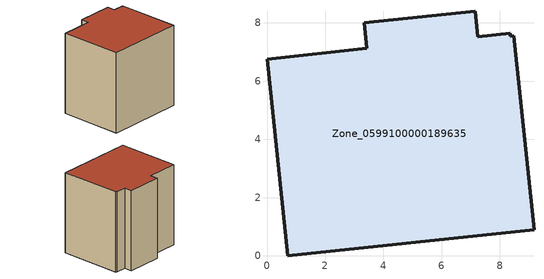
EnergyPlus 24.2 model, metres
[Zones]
Zone_0599100000189635
 floor ground (C_G): 3.43,7.13 3.35,8 7.16,8.4 7.25,7.52 8.36,7.64 8.37,7.54 8.48,7.55 9.18,0.89 0.71,0 0,6.75 z0
 wall outside (C_F): 0,6.75 0.71,0 9.18,0.89 8.48,7.55 8.37,7.54 8.36,7.64 7.25,7.52 7.16,8.4 3.35,8 3.43,7.13 0,6.75 z0:8.81
 roof outside (C_R): 9.18,0.89 8.48,7.55 8.37,7.54 8.36,7.64 7.25,7.52 7.16,8.4 3.35,8 3.43,7.13 0,6.75 0.71,0 z8.81
[BUILDING]
Pand.0599100000189635: North Axis=0; Terrain=City; Loads Convergence Tolerance Value=0.04; Temperature Convergence Tolerance Value=0.4; Solar Distribution=FullExterior; Maximum Number of Warmup Days=25; Minimum Number of Warmup Days=1
[Site:Location]
Rotterdam.The.Hague.AP_ZH_NLD Design_Conditions: Latitude=51.96; Longitude=4.45; Time Zone=1; Elevation=-4.5
[SITE:GROUNDTEMPERATURE:BUILDINGSURFACE]
18, 18, 18, 18, 18, 18, 18, 18, 18, 18, 18, 18
[MATERIAL] Thermal Absorptance=0.9; Solar Absorptance=0.7; Visible Absorptance=0.7
Name | Roughness | Thickness | Conductivity | Density | Specific Heat
G.TC.1992-2005 | MediumSmooth | 0.15 | 0.06 | 540 | 1210
F.TC.1992-2005 | Rough | 0.3 | 0.12 | 1920 | 840
R.TC.1992-2005 | MediumRough | 0.2 | 0.08 | 1500 | 1000
[CONSTRUCTION]
C_G: G.TC.1992-2005
C_F: F.TC.1992-2005
C_R: R.TC.1992-2005
[ZONE]
Zone_0599100000189635: Type=1; Multiplier=1; Ceiling Height=Autocalculate; Volume=Autocalculate; Floor Area=autocalculate; Part of Total Floor Area=Yes
[ZONEINFILTRATION:DESIGNFLOWRATE]
Infil_Zone_0599100000189635: Zone or ZoneList or Space or SpaceList=Zone_0599100000189635; Schedule=AlwaysOn; Design Flow Rate Calculation Method=Flow/Area; Flow Rate per Floor Area=0.0015; Constant Term Coefficient=1; Temperature Term Coefficient=0; Velocity Term Coefficient=0; Velocity Squared Term Coefficient=0
[HVACTEMPLATE:ZONE:IDEALLOADSAIRSYSTEM]
Zone_0599100000189635: Maximum Heating Supply Air Temperature=50; Minimum Cooling Supply Air Temperature=13; Maximum Heating Supply Air Humidity Ratio=0.0156; Minimum Cooling Supply Air Humidity Ratio=0.0077; Heating Limit=NoLimit; Cooling Limit=NoLimit; Dehumidification Control Type=ConstantSensibleHeatRatio; Cooling Sensible Heat Ratio=0.7; Dehumidification Setpoint=60; Humidification Control Type=None; Humidification Setpoint=30; Outdoor Air Method=None; Outdoor Air Flow Rate per Person=0.00944; Outdoor Air Flow Rate per Zone Floor Area=0; Outdoor Air Flow Rate per Zone=0; Demand Controlled Ventilation Type=None; Outdoor Air Economizer Type=NoEconomizer; Heat Recovery Type=None; Sensible Heat Recovery Effectiveness=0.7; Latent Heat Recovery Effectiveness=0.65
[ZONECONTROL:THERMOSTAT]
ThermostatControl_Zone_0599100000189635: Zone or ZoneList=Zone_0599100000189635; Control Type Schedule=DualSetpointControlType; Control 1=Thermostat_Zone_0599100000189635; Temperature Difference Between Cutout And Setpoint=0
[THERMOSTATSETPOINT:DUALSETPOINT]
Thermostat_Zone_0599100000189635: Heating Setpoint Temperature Schedule=HeatingSetpoint_Zone_0599100000189635; Cooling Setpoint Temperature Schedule=CoolingSetpoint_Zone_0599100000189635
[SCHEDULE:COMPACT]
HeatingSetpoint_Zone_0599100000189635: Through: 12/31, For: AllDays, Until: 24:00, 21
CoolingSetpoint_Zone_0599100000189635: Through: 12/31, For: AllDays, Until: 24:00, 24
DualSetpointControlType: Through: 12/31, For: AllDays, Until: 24:00, 4
AlwaysOn: Through: 12/31, For: AllDays, Until: 24:00, 1
